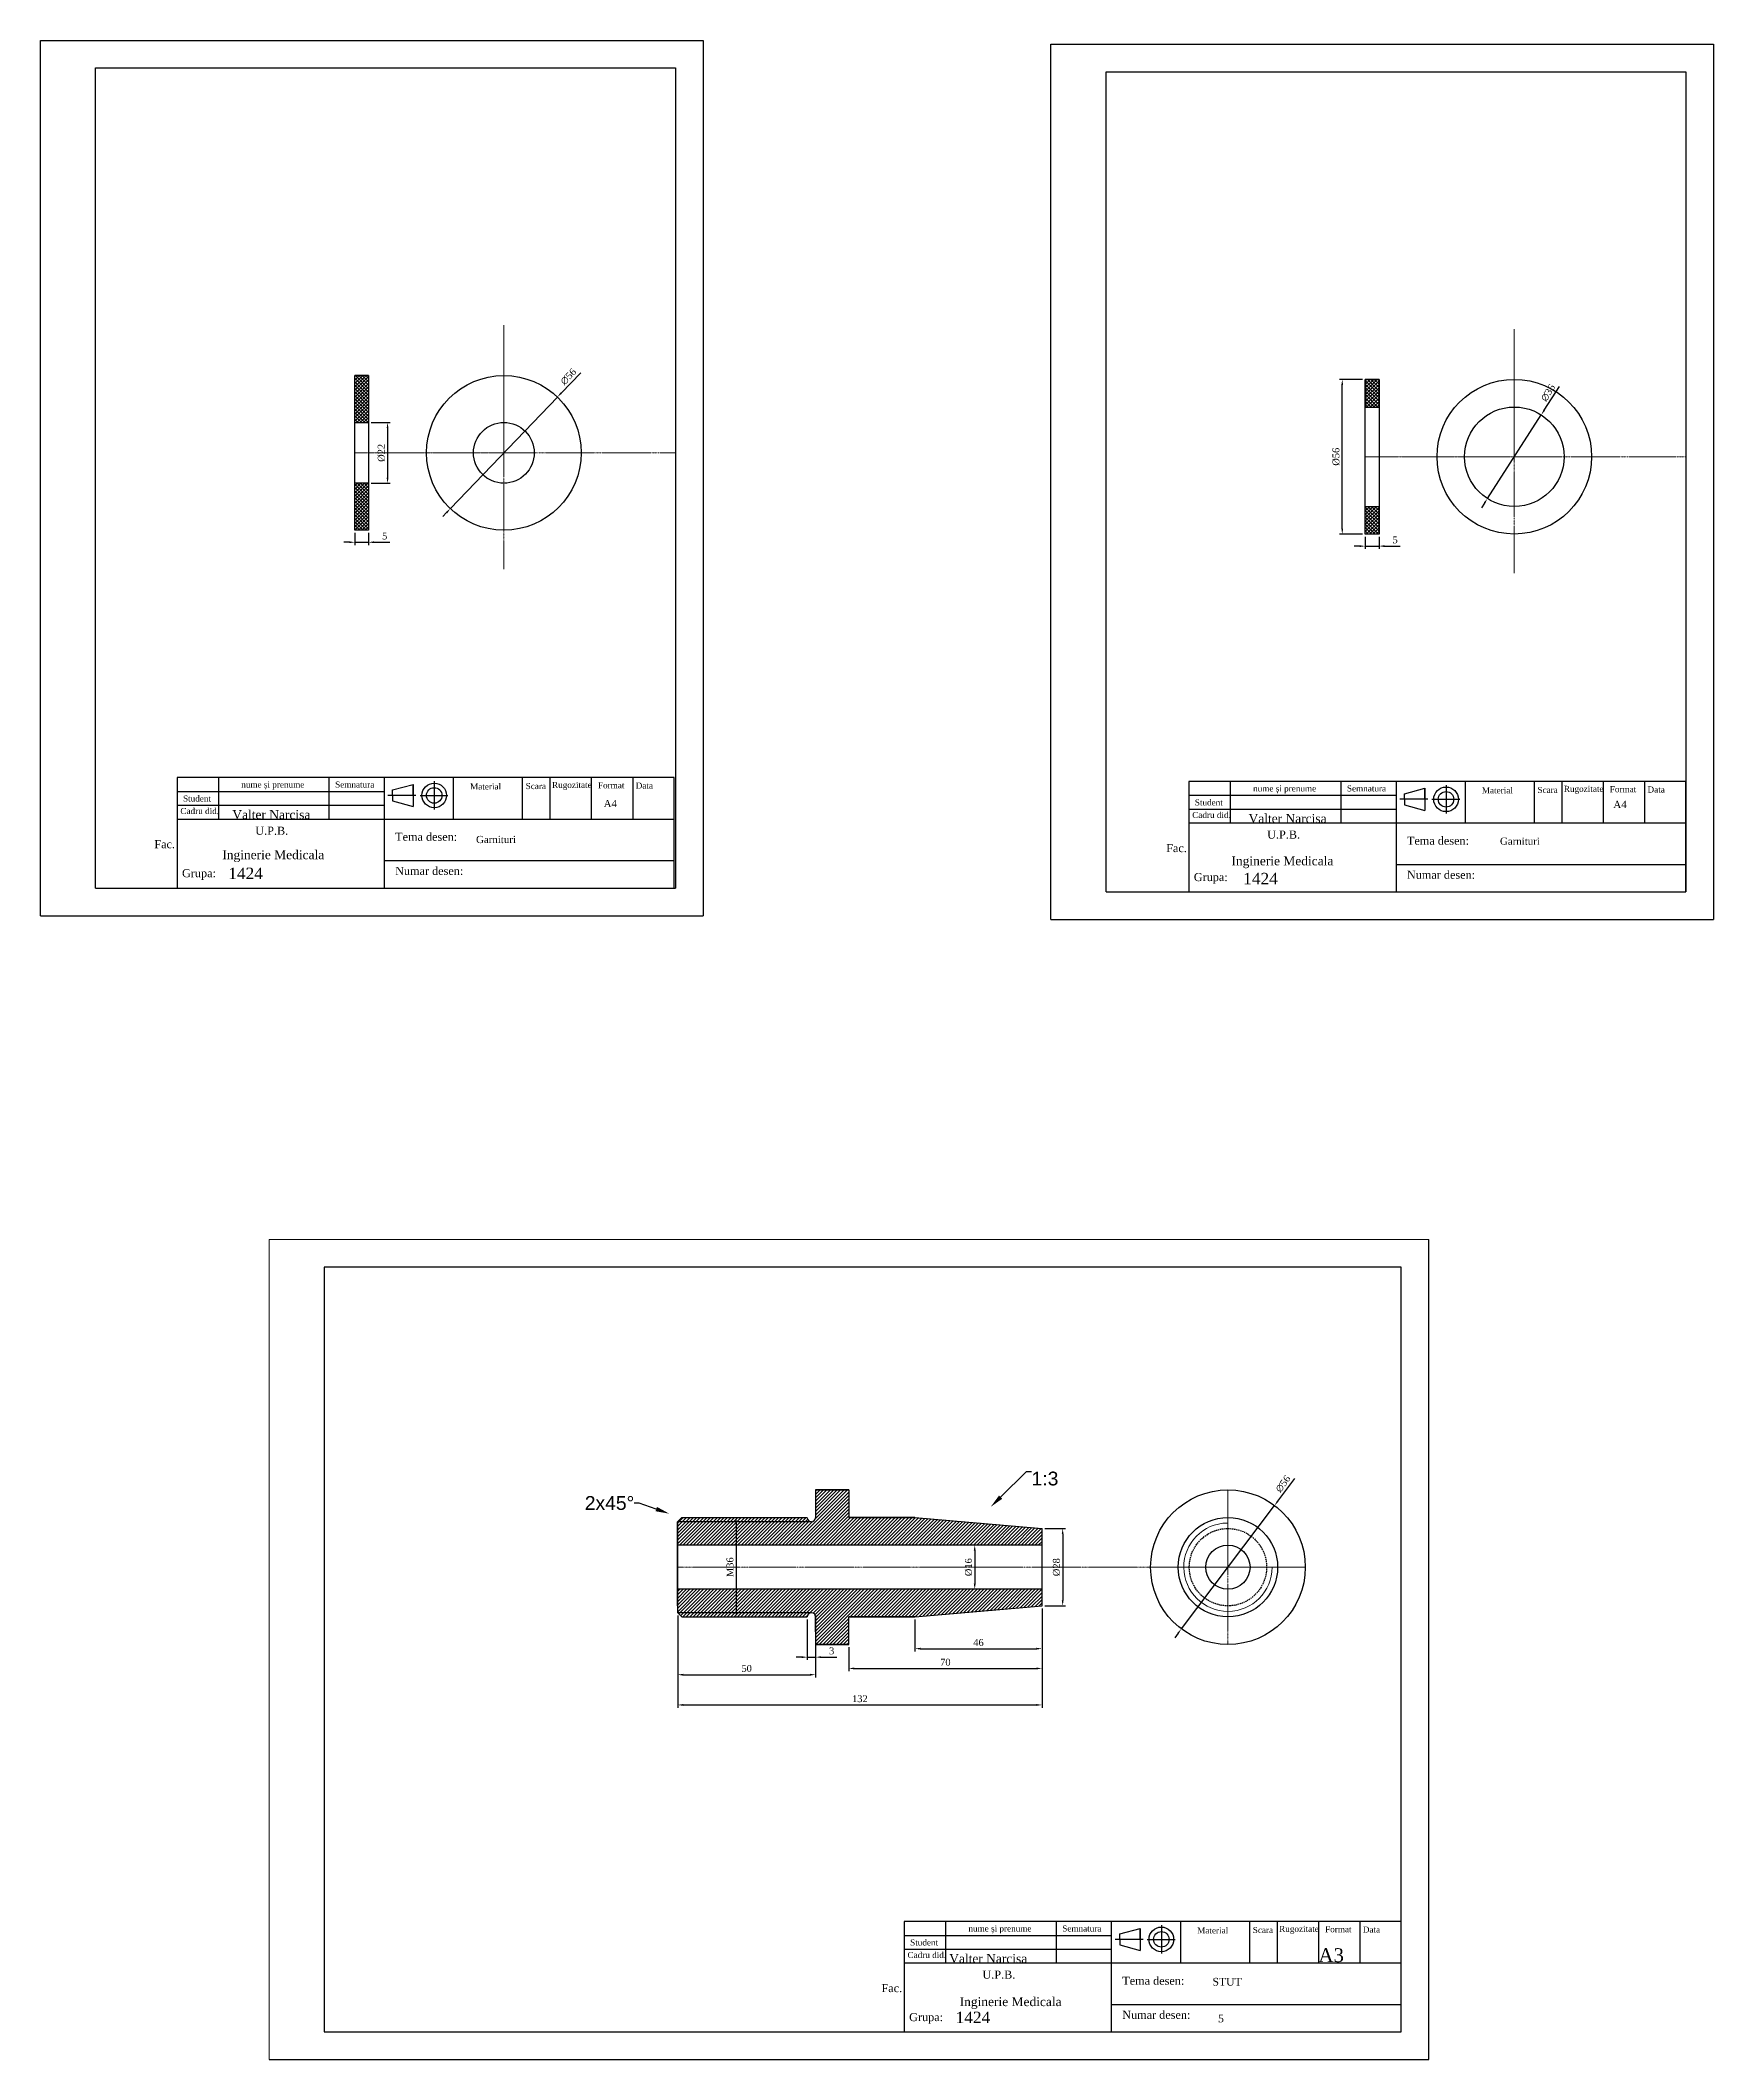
# Model space of a CAD drawing. Header units: millimetres. Extents: x -689 to 1704, y -802 to -71.
# Drawn here: x 546 to 1152, y -802 to -71 of the extents above; entities that cross this region are included whole.
import ezdxf
from ezdxf import colors
from ezdxf.entities.mleader import LeaderData, LeaderLine
from ezdxf.math import Vec2, Vec3

# ---------------------------------------------------------------- set-up
doc = ezdxf.new("R2010")
doc.units = ezdxf.units.MM
doc.header["$MEASUREMENT"] = 0
doc.linetypes.add('DASHDOT2', pattern=[0.5, 0.25, -0.125, 0, -0.125])
doc.linetypes.add('DASHED', pattern=[0.75, 0.5, -0.25])
for name, color, linetype, lineweight in [('AJUTOR', 254, 'Continuous', 0), ('AXE', 5, 'DASHDOT2', 0), ('GROASE', 250, 'Continuous', 30), ('HASURI', 250, 'Continuous', 0), ('M.ASCUNSE', 7, 'DASHED', 30)]:
    doc.layers.add(name, color=color, linetype=linetype, lineweight=lineweight)
doc.layers.add('chenar', color=250, linetype='Continuous')
doc.layers.add('indicator', color=7, linetype='Continuous')
doc.styles.add('arial', font='Arial.ttf')
doc.styles.get("Standard").update_dxf_attribs({"font": ''})
doc.styles.get('Standard').set_extended_font_data('Times New Roman Baltic')
doc.dimstyles.get("Standard").update_dxf_attribs({"dimscale": 0, "dimtxt": 2.5, "dimasz": 2, "dimexe": 1, "dimexo": 1, "dimgap": 1, "dimtad": 1, "dimdec": 0, "dimzin": 0, "dimdsep": 46, "dimtxsty": 'Standard', "dimcen": 0.09, "dimadec": 0, "dimazin": 0, "dimtfac": 1, "dimtdec": 0, "dimtmove": 0, "dimatfit": 0, "dimfxl": 1, "dimtolj": 1, "dimtzin": 0, "dimarcsym": 0})

# ---------------------------------------------------------------- blocks, each defined once
blk = doc.blocks.new('*D20')
at = {"layer": 'Defpoints', "color": 0, "transparency": 16777216}
for p in [(733.23, -200.13), (694.47, -240.55)]:
    blk.add_point(p, dxfattribs=at)
at = {"layer": 'GROASE', "color": 0, "lineweight": -2, "transparency": 16777216}
for p, q in [((734.62, -198.69), (741.67, -191.33)), ((694.47, -240.55), (733.23, -200.13)), ((693.09, -242), (691.7, -243.44))]:
    blk.add_line(p, q, dxfattribs=at)
at = {"layer": 'GROASE', "color": 0, "transparency": 16777216}
for points in [[(734.37, -198.46), (734.86, -198.92), (733.23, -200.13)], [(692.85, -241.76), (693.33, -242.23), (694.47, -240.55)]]:
    blk.add_solid(points, dxfattribs=at)
at = {"layer": 'GROASE', "color": 0, "transparency": 16777216, "insert": (737.21, -192.73), "char_height": 2.5, "attachment_point": 5, "rotation": 46.2033}
blk.add_mtext('\\A1;∅56', dxfattribs=at)
blk = doc.blocks.new('*D21')
at = {"layer": 'Defpoints', "color": 0, "transparency": 16777216}
for p in [(659.85, -248.34), (664.85, -248.34), (664.85, -252.72)]:
    blk.add_point(p, dxfattribs=at)
at = {"layer": 'GROASE', "color": 0, "lineweight": -2, "transparency": 16777216}
for p, q in [((657.85, -252.72), (655.85, -252.72)), ((659.85, -249.34), (659.85, -253.72)), ((659.85, -252.72), (664.85, -252.72)), ((664.85, -249.34), (664.85, -253.72)), ((666.85, -252.72), (672.52, -252.72))]:
    blk.add_line(p, q, dxfattribs=at)
at = {"layer": 'GROASE', "color": 0, "transparency": 16777216}
for points in [[(657.85, -252.39), (657.85, -253.05), (659.85, -252.72)], [(666.85, -252.39), (666.85, -253.05), (664.85, -252.72)]]:
    blk.add_solid(points, dxfattribs=at)
at = {"layer": 'GROASE', "color": 0, "transparency": 16777216, "insert": (670.69, -250.47), "char_height": 2.5, "attachment_point": 5}
blk.add_mtext('\\A1;5', dxfattribs=at)
blk = doc.blocks.new('*D22')
at = {"layer": 'Defpoints', "color": 0, "transparency": 16777216}
for p in [(664.85, -209.34), (664.85, -231.34), (671.73, -231.34)]:
    blk.add_point(p, dxfattribs=at)
at = {"layer": 'GROASE', "color": 0, "lineweight": -2, "transparency": 16777216}
for p, q in [((665.85, -209.34), (672.73, -209.34)), ((671.73, -211.34), (671.73, -229.34)), ((665.85, -231.34), (672.73, -231.34))]:
    blk.add_line(p, q, dxfattribs=at)
at = {"layer": 'GROASE', "color": 0, "transparency": 16777216}
for points in [[(671.4, -211.34), (672.06, -211.34), (671.73, -209.34)], [(671.4, -229.34), (672.06, -229.34), (671.73, -231.34)]]:
    blk.add_solid(points, dxfattribs=at)
at = {"layer": 'GROASE', "color": 0, "transparency": 16777216, "insert": (669.48, -220.34), "char_height": 2.5, "attachment_point": 5, "rotation": 90}
blk.add_mtext('\\A1;%%C22', dxfattribs=at)
blk = doc.blocks.new('*D27')
at = {"layer": 'Defpoints', "color": 0, "transparency": 16777216}
for p in [(1025.75, -249.75), (1030.75, -249.75), (1030.75, -254.12)]:
    blk.add_point(p, dxfattribs=at)
at = {"layer": 'GROASE', "color": 0, "lineweight": -2, "transparency": 16777216}
for p, q in [((1023.75, -254.12), (1021.75, -254.12)), ((1025.75, -250.75), (1025.75, -255.12)), ((1025.75, -254.12), (1030.75, -254.12)), ((1030.75, -250.75), (1030.75, -255.12)), ((1032.75, -254.12), (1038.42, -254.12))]:
    blk.add_line(p, q, dxfattribs=at)
at = {"layer": 'GROASE', "color": 0, "transparency": 16777216}
for points in [[(1023.75, -253.79), (1023.75, -254.46), (1025.75, -254.12)], [(1032.75, -253.79), (1032.75, -254.46), (1030.75, -254.12)]]:
    blk.add_solid(points, dxfattribs=at)
at = {"layer": 'GROASE', "color": 0, "transparency": 16777216, "insert": (1036.58, -251.87), "char_height": 2.5, "attachment_point": 5}
blk.add_mtext('\\A1;5', dxfattribs=at)
blk = doc.blocks.new('*D28')
at = {"layer": 'Defpoints', "color": 0, "transparency": 16777216}
for p in [(1089.49, -206.61), (1070.01, -236.89)]:
    blk.add_point(p, dxfattribs=at)
at = {"layer": 'GROASE', "color": 0, "lineweight": -2, "transparency": 16777216}
for p, q in [((1090.57, -204.92), (1096.08, -196.35)), ((1070.01, -236.89), (1089.49, -206.61)), ((1068.93, -238.57), (1067.85, -240.25))]:
    blk.add_line(p, q, dxfattribs=at)
at = {"layer": 'GROASE', "color": 0, "transparency": 16777216}
for points in [[(1090.29, -204.74), (1090.85, -205.1), (1089.49, -206.61)], [(1068.65, -238.39), (1069.21, -238.75), (1070.01, -236.89)]]:
    blk.add_solid(points, dxfattribs=at)
at = {"layer": 'GROASE', "color": 0, "transparency": 16777216, "insert": (1091.97, -198.58), "char_height": 2.5, "attachment_point": 5, "rotation": 57.25343}
blk.add_mtext('\\A1;∅36', dxfattribs=at)
blk = doc.blocks.new('*D29')
at = {"layer": 'Defpoints', "color": 0, "transparency": 16777216}
for p in [(1017.44, -193.75), (1025.75, -193.75), (1025.75, -249.75)]:
    blk.add_point(p, dxfattribs=at)
at = {"layer": 'GROASE', "color": 0, "lineweight": -2, "transparency": 16777216}
for p, q in [((1024.75, -193.75), (1016.44, -193.75)), ((1017.44, -247.75), (1017.44, -195.75)), ((1024.75, -249.75), (1016.44, -249.75))]:
    blk.add_line(p, q, dxfattribs=at)
at = {"layer": 'GROASE', "color": 0, "transparency": 16777216}
for points in [[(1017.11, -195.75), (1017.77, -195.75), (1017.44, -193.75)], [(1017.11, -247.75), (1017.77, -247.75), (1017.44, -249.75)]]:
    blk.add_solid(points, dxfattribs=at)
at = {"layer": 'GROASE', "color": 0, "transparency": 16777216, "insert": (1015.19, -221.75), "char_height": 2.5, "attachment_point": 5, "rotation": 90}
blk.add_mtext('\\A1;%%C56', dxfattribs=at)
blk = doc.blocks.new('*D42')
at = {"color": 0, "lineweight": -2, "transparency": 16777216}
for p, q in [((994.12, -599.97), (1000.26, -591.83)), ((959.17, -646.26), (992.92, -601.56)), ((957.97, -647.85), (956.76, -649.45))]:
    blk.add_line(p, q, dxfattribs=at)
at = {"color": 0, "transparency": 16777216}
for points in [[(993.86, -599.77), (994.39, -600.17), (992.92, -601.56)], [(957.7, -647.65), (958.24, -648.05), (959.17, -646.26)]]:
    blk.add_solid(points, dxfattribs=at)
at = {"layer": 'Defpoints', "color": 0, "transparency": 16777216}
for p in [(992.92, -601.56), (959.17, -646.26)]:
    blk.add_point(p, dxfattribs=at)
at = {"color": 0, "transparency": 16777216, "insert": (996, -593.75), "char_height": 2.5, "attachment_point": 5, "rotation": 52.94819}
blk.add_mtext('\\A1;∅56', dxfattribs=at)
blk = doc.blocks.new('*D43')
at = {"color": 0, "lineweight": -2, "transparency": 16777216}
for p, q in [((909.72, -609.91), (917.2, -609.91)), ((916.2, -611.91), (916.2, -635.91)), ((909.72, -637.91), (917.2, -637.91))]:
    blk.add_line(p, q, dxfattribs=at)
at = {"color": 0, "transparency": 16777216}
for points in [[(915.87, -611.91), (916.53, -611.91), (916.2, -609.91)], [(915.87, -635.91), (916.53, -635.91), (916.2, -637.91)]]:
    blk.add_solid(points, dxfattribs=at)
at = {"layer": 'Defpoints', "color": 0, "transparency": 16777216}
for p in [(908.72, -609.91), (908.72, -637.91), (916.2, -637.91)]:
    blk.add_point(p, dxfattribs=at)
at = {"color": 0, "transparency": 16777216, "insert": (913.95, -623.91), "char_height": 2.5, "attachment_point": 5, "rotation": 90}
blk.add_mtext('\\A1;%%C28', dxfattribs=at)
blk = doc.blocks.new('*D44')
at = {"color": 0, "lineweight": -2, "transparency": 16777216}
for p, q in [((907.72, -615.91), (883.36, -615.91)), ((884.36, -617.91), (884.36, -629.91)), ((907.72, -631.91), (883.36, -631.91))]:
    blk.add_line(p, q, dxfattribs=at)
at = {"color": 0, "transparency": 16777216}
for points in [[(884.02, -617.91), (884.69, -617.91), (884.36, -615.91)], [(884.02, -629.91), (884.69, -629.91), (884.36, -631.91)]]:
    blk.add_solid(points, dxfattribs=at)
at = {"layer": 'Defpoints', "color": 0, "transparency": 16777216}
for p in [(908.72, -615.91), (884.36, -631.91), (908.72, -631.91)]:
    blk.add_point(p, dxfattribs=at)
at = {"color": 0, "transparency": 16777216, "insert": (882.11, -623.91), "char_height": 2.5, "attachment_point": 5, "rotation": 90}
blk.add_mtext('\\A1;%%C16', dxfattribs=at)
blk = doc.blocks.new('*D45')
at = {"color": 0, "lineweight": -2, "transparency": 16777216}
for p, q in [((862.72, -642.91), (862.72, -654.43)), ((908.72, -638.91), (908.72, -654.43)), ((864.72, -653.43), (906.72, -653.43))]:
    blk.add_line(p, q, dxfattribs=at)
at = {"color": 0, "transparency": 16777216}
for points in [[(864.72, -653.09), (864.72, -653.76), (862.72, -653.43)], [(906.72, -653.09), (906.72, -653.76), (908.72, -653.43)]]:
    blk.add_solid(points, dxfattribs=at)
at = {"layer": 'Defpoints', "color": 0, "transparency": 16777216}
for p in [(862.72, -641.91), (908.72, -637.91), (908.72, -653.43)]:
    blk.add_point(p, dxfattribs=at)
at = {"color": 0, "transparency": 16777216, "insert": (885.72, -651.18), "char_height": 2.5, "attachment_point": 5}
blk.add_mtext('\\A1;46', dxfattribs=at)
blk = doc.blocks.new('*D46')
at = {"color": 0, "lineweight": -2, "transparency": 16777216}
for p, q in [((838.72, -652.91), (838.72, -661.59)), ((908.72, -652.91), (908.72, -661.59)), ((840.72, -660.59), (906.72, -660.59))]:
    blk.add_line(p, q, dxfattribs=at)
at = {"color": 0, "transparency": 16777216}
for points in [[(840.72, -660.26), (840.72, -660.93), (838.72, -660.59)], [(906.72, -660.26), (906.72, -660.93), (908.72, -660.59)]]:
    blk.add_solid(points, dxfattribs=at)
at = {"layer": 'Defpoints', "color": 0, "transparency": 16777216}
for p in [(838.72, -651.91), (908.72, -651.91), (908.72, -660.59)]:
    blk.add_point(p, dxfattribs=at)
at = {"color": 0, "transparency": 16777216, "insert": (873.72, -658.34), "char_height": 2.5, "attachment_point": 5}
blk.add_mtext('\\A1;70', dxfattribs=at)
blk = doc.blocks.new('*D47')
at = {"color": 0, "lineweight": -2, "transparency": 16777216}
for p, q in [((823.72, -642.91), (823.72, -657.5)), ((826.72, -642.91), (826.72, -657.5)), ((821.72, -656.5), (819.72, -656.5)), ((823.72, -656.5), (826.72, -656.5)), ((828.72, -656.5), (834.38, -656.5))]:
    blk.add_line(p, q, dxfattribs=at)
at = {"color": 0, "transparency": 16777216}
for points in [[(821.72, -656.16), (821.72, -656.83), (823.72, -656.5)], [(828.72, -656.16), (828.72, -656.83), (826.72, -656.5)]]:
    blk.add_solid(points, dxfattribs=at)
at = {"layer": 'Defpoints', "color": 0, "transparency": 16777216}
for p in [(823.72, -641.91), (826.72, -641.91), (826.72, -656.5)]:
    blk.add_point(p, dxfattribs=at)
at = {"color": 0, "transparency": 16777216, "insert": (832.55, -654.25), "char_height": 2.5, "attachment_point": 5}
blk.add_mtext('\\A1;3', dxfattribs=at)
blk = doc.blocks.new('*D48')
at = {"color": 0, "lineweight": -2, "transparency": 16777216}
for p, q in [((776.8, -641.42), (776.8, -663.85)), ((826.72, -641.42), (826.72, -663.85)), ((778.8, -662.85), (824.72, -662.85))]:
    blk.add_line(p, q, dxfattribs=at)
at = {"color": 0, "transparency": 16777216}
for points in [[(778.8, -662.52), (778.8, -663.19), (776.8, -662.85)], [(824.72, -662.52), (824.72, -663.19), (826.72, -662.85)]]:
    blk.add_solid(points, dxfattribs=at)
at = {"layer": 'Defpoints', "color": 0, "transparency": 16777216}
for p in [(776.8, -640.42), (826.72, -640.42), (826.72, -662.85)]:
    blk.add_point(p, dxfattribs=at)
at = {"color": 0, "transparency": 16777216, "insert": (801.76, -660.6), "char_height": 2.5, "attachment_point": 5}
blk.add_mtext('\\A1;50', dxfattribs=at)
blk = doc.blocks.new('*D49')
at = {"color": 0, "lineweight": -2, "transparency": 16777216}
for p, q in [((776.8, -641.42), (776.8, -674.81)), ((908.72, -641.42), (908.72, -674.81)), ((778.8, -673.81), (906.72, -673.81))]:
    blk.add_line(p, q, dxfattribs=at)
at = {"color": 0, "transparency": 16777216}
for points in [[(778.8, -673.47), (778.8, -674.14), (776.8, -673.81)], [(906.72, -673.47), (906.72, -674.14), (908.72, -673.81)]]:
    blk.add_solid(points, dxfattribs=at)
at = {"layer": 'Defpoints', "color": 0, "transparency": 16777216}
for p in [(776.8, -640.42), (908.72, -640.42), (908.72, -673.81)]:
    blk.add_point(p, dxfattribs=at)
at = {"color": 0, "transparency": 16777216, "insert": (842.76, -671.56), "char_height": 2.5, "attachment_point": 5}
blk.add_mtext('\\A1;132', dxfattribs=at)
blk = doc.blocks.new('*D50')
at = {"color": 0, "lineweight": -2, "transparency": 16777216}
for p, q in [((779.28, -605.91), (798.99, -605.91)), ((797.99, -607.91), (797.98, -639.91)), ((779.28, -641.91), (798.98, -641.91))]:
    blk.add_line(p, q, dxfattribs=at)
at = {"color": 0, "transparency": 16777216}
for points in [[(797.65, -607.91), (798.32, -607.91), (797.99, -605.91)], [(797.65, -639.91), (798.32, -639.91), (797.98, -641.91)]]:
    blk.add_solid(points, dxfattribs=at)
at = {"layer": 'Defpoints', "color": 0, "transparency": 16777216}
for p in [(778.28, -605.91), (778.28, -641.91), (797.98, -641.91)]:
    blk.add_point(p, dxfattribs=at)
at = {"color": 0, "transparency": 16777216, "insert": (795.74, -623.91), "char_height": 2.5, "attachment_point": 5, "rotation": 89.99876}
blk.add_mtext('\\A1;M36', dxfattribs=at)

msp = doc.modelspace()

# ---------------------------------------------------------------- hatches: boundary and pattern name
at = {"layer": 'HASURI'}
h = msp.add_hatch(dxfattribs=at)
h.set_pattern_fill('ANSI37', color=256, scale=7)
h.paths.add_polyline_path([(664.85, -192.34), (659.85, -192.34), (659.85, -209.34), (664.85, -209.34)])
h.paths.add_polyline_path([(664.85, -231.34), (659.85, -231.34), (659.85, -248.34), (664.85, -248.34)])
h = msp.add_hatch(dxfattribs=at)
h.set_pattern_fill('ANSI37', color=250, scale=7)
h.paths.add_polyline_path([(1030.75, -193.75), (1025.75, -193.75), (1025.75, -203.75), (1030.75, -203.75)])
h.paths.add_polyline_path([(1030.75, -239.75), (1025.75, -239.75), (1025.75, -249.75), (1030.75, -249.75)])
h = msp.add_hatch(dxfattribs=at)
h.set_pattern_fill('ANSI31', color=256, scale=7)
h.paths.add_polyline_path([(823.7, -605.91), (778.28, -605.91), (776.72, -607.48), (825.19, -607.48, -0.427899)], flags=17)
h.paths.add_polyline_path([(862.72, -605.91), (838.72, -605.91), (838.72, -595.91), (826.72, -595.91), (826.69, -605.98, -0.414214), (825.19, -607.48), (776.72, -607.48), (776.72, -607.91), (776.72, -615.91), (908.72, -615.91), (908.72, -609.91)])
h.paths.add_polyline_path([(908.72, -631.91), (776.72, -631.91), (776.72, -640.41), (825.22, -640.41, -0.414214), (826.72, -641.91), (826.72, -647.29), (826.72, -651.91), (838.72, -651.91), (838.72, -641.91), (862.72, -641.91), (908.72, -637.91)])
h.paths.add_polyline_path([(825.22, -640.41), (776.78, -640.41), (778.28, -641.91), (823.72, -641.91, -0.414214)], flags=17)

# ---------------------------------------------------------------- linework, layer by layer
at = {"color": 251, "lineweight": 0, "true_color": 0x636466}
msp.add_arc((976.05, -623.91), 16, 90.70188, 0, dxfattribs=at)
at = {"layer": 'AJUTOR'}
for p, q in [((1048.82, -505.25), (628.82, -505.25)), ((628.82, -505.25), (628.82, -802.25))]:
    msp.add_line(p, q, dxfattribs=at)
at = {"layer": 'AXE'}
for p, q in [((776.02, -80.96), (776.02, -220.34)), ((1141.91, -82.37), (1141.91, -221.75)), ((713.85, -220.34), (713.85, -174.13)), ((713.85, -174.13), (713.85, -262.49)), ((1079.75, -221.75), (1079.75, -175.54)), ((1079.75, -175.54), (1079.75, -263.9)), ((776.02, -220.34), (659.85, -220.34)), ((659.85, -220.34), (713.85, -220.34)), ((1141.91, -221.75), (1025.75, -221.75)), ((1025.75, -221.75), (1079.75, -221.75)), ((976.05, -623.91), (976.05, -595.91)), ((976.05, -595.91), (976.05, -651.91)), ((862.72, -605.91), (838.72, -605.91)), ((842.48, -615.91), (776.72, -615.91)), ((948.05, -623.91), (776.72, -623.91)), ((976.05, -623.91), (948.05, -623.91)), ((948.05, -623.91), (1004.05, -623.91)), ((1004.05, -623.91), (976.05, -623.91)), ((813.83, -631.91), (776.72, -631.91)), ((823.72, -641.91), (778.28, -641.91))]:
    msp.add_line(p, q, dxfattribs=at)
at = {"layer": 'chenar'}
for p, q in [((546.02, -387.96), (546.02, -70.96)), ((546.02, -70.96), (786.02, -70.96)), ((786.02, -70.96), (786.02, -387.96)), ((911.91, -389.37), (911.91, -72.37)), ((911.91, -72.37), (1151.91, -72.37)), ((1151.91, -72.37), (1151.91, -389.37)), ((546.02, -387.96), (786.02, -387.96)), ((911.91, -389.37), (1151.91, -389.37)), ((1048.82, -802.25), (1048.82, -505.25)), ((628.82, -802.25), (1048.82, -802.25))]:
    msp.add_line(p, q, dxfattribs=at)
at = {"layer": 'chenar', "lineweight": 30}
for p, q in [((775.52, -377.96), (775.52, -337.96)), ((1141.91, -379.37), (1141.91, -339.37)), ((595.52, -377.96), (775.52, -377.96)), ((961.91, -379.37), (1141.91, -379.37)), ((1038.82, -515.25), (648.82, -515.25)), ((648.82, -515.25), (648.82, -792.25)), ((1038.82, -792.25), (1038.82, -515.25)), ((648.82, -792.25), (1038.82, -792.25))]:
    msp.add_line(p, q, dxfattribs=at)
at = {"layer": 'GROASE'}
for p, q in [((566.02, -377.96), (566.02, -80.96)), ((566.02, -80.96), (776.02, -80.96)), ((776.02, -80.96), (776.02, -377.96)), ((931.91, -379.37), (931.91, -82.37)), ((931.91, -82.37), (1141.91, -82.37)), ((1141.91, -82.37), (1141.91, -379.37)), ((664.85, -192.34), (659.85, -192.34)), ((659.85, -248.34), (659.85, -192.34)), ((664.85, -192.34), (664.85, -248.34)), ((1030.75, -193.75), (1025.75, -193.75)), ((1025.75, -249.75), (1025.75, -193.75)), ((1025.75, -193.75), (1025.75, -203.75)), ((1030.75, -193.75), (1030.75, -249.75)), ((1025.75, -203.75), (1030.75, -203.75)), ((659.85, -220.34), (659.85, -209.34)), ((659.85, -209.34), (664.85, -209.34)), ((664.85, -209.34), (664.85, -220.34)), ((1025.75, -221.75), (1025.75, -210.75)), ((1030.75, -210.75), (1030.75, -221.75)), ((664.85, -220.34), (664.85, -231.34)), ((1030.75, -221.75), (1030.75, -232.75)), ((664.85, -231.34), (659.85, -231.34)), ((1025.75, -249.75), (1025.75, -239.75)), ((1025.75, -239.75), (1030.75, -239.75)), ((664.85, -248.34), (659.85, -248.34)), ((1030.75, -249.75), (1025.75, -249.75)), ((566.02, -377.96), (776.02, -377.96)), ((931.91, -379.37), (1141.91, -379.37)), ((826.72, -595.91), (826.69, -605.98)), ((838.72, -595.91), (826.72, -595.91)), ((826.72, -595.91), (838.72, -595.91)), ((838.72, -595.91), (838.72, -605.91)), ((778.28, -605.91), (823.72, -605.91)), ((862.72, -605.91), (838.72, -605.91)), ((838.72, -605.91), (862.72, -605.91)), ((862.72, -605.91), (908.72, -609.91)), ((776.72, -637.91), (776.72, -607.48)), ((776.72, -607.48), (776.72, -640.41)), ((776.72, -607.48), (776.72, -607.91)), ((825.19, -607.48), (776.72, -607.48)), ((908.72, -637.91), (908.72, -609.91)), ((908.72, -615.91), (908.72, -609.91)), ((908.72, -615.91), (776.72, -615.91)), ((908.72, -615.91), (908.72, -615.91)), ((908.72, -631.91), (776.72, -631.91)), ((825.22, -640.41), (776.72, -640.41)), ((778.28, -641.91), (823.72, -641.91)), ((826.72, -647.29), (826.72, -641.91)), ((862.72, -641.91), (838.72, -641.91)), ((838.72, -651.91), (838.72, -641.91)), ((838.72, -641.91), (862.72, -641.91)), ((862.72, -641.91), (908.72, -637.91)), ((826.72, -647.29), (826.72, -651.91)), ((838.72, -651.91), (826.72, -651.91)), ((826.72, -651.91), (838.72, -651.91))]:
    msp.add_line(p, q, dxfattribs=at)
at = {"layer": 'GROASE', "color": 18, "true_color": 0x000000}
for p, q in [((778.28, -605.91), (776.72, -607.48)), ((776.8, -640.42), (778.28, -641.91))]:
    msp.add_line(p, q, dxfattribs=at)
at = {"layer": 'GROASE'}
for centre, radius in [((713.85, -220.34), 28), ((1079.75, -221.75), 28), ((1079.75, -221.75), 18), ((713.85, -220.34), 11)]:
    msp.add_circle(centre, radius, dxfattribs=at)
at = {"layer": 'GROASE', "color": 18, "true_color": 0x000000}
for radius in [28, 18, 8]:
    msp.add_circle((976.05, -623.91), radius, dxfattribs=at)
for centre, start, end in [((825.19, -605.98), 180, 0), ((825.22, -641.91), 0, 180)]:
    msp.add_arc(centre, 1.5, start, end, dxfattribs=at)
at = {"layer": 'indicator', "lineweight": 30}
for p, q in [((775.52, -337.96), (595.52, -337.96)), ((595.52, -337.96), (595.52, -377.96)), ((670.52, -337.96), (670.52, -377.96)), ((775.52, -377.96), (775.52, -337.96)), ((1141.91, -339.37), (961.91, -339.37)), ((961.91, -339.37), (961.91, -379.37)), ((1036.91, -339.37), (1036.91, -379.37)), ((1141.91, -379.37), (1141.91, -339.37)), ((595.52, -352.96), (775.52, -352.96)), ((961.91, -354.37), (1141.91, -354.37)), ((670.52, -367.96), (775.52, -367.96)), ((1036.91, -369.37), (1141.91, -369.37)), ((595.52, -377.96), (775.52, -377.96)), ((961.91, -379.37), (1141.91, -379.37)), ((1038.82, -752.25), (858.82, -752.25)), ((858.82, -752.25), (858.82, -792.25)), ((933.82, -752.25), (933.82, -792.25)), ((1038.82, -792.25), (1038.82, -752.25)), ((858.82, -767.25), (1038.82, -767.25)), ((933.82, -782.25), (1038.82, -782.25)), ((853.82, -792.25), (1038.82, -792.25))]:
    msp.add_line(p, q, dxfattribs=at)
at = {"layer": 'indicator'}
for p, q in [((595.52, -342.96), (670.52, -342.96)), ((610.52, -337.96), (610.52, -352.96)), ((650.52, -337.96), (650.52, -352.96)), ((673.54, -342.41), (680.98, -340.41)), ((673.54, -344.41), (673.54, -342.41)), ((680.98, -344.41), (680.98, -340.41)), ((680.98, -340.41), (680.98, -348.41)), ((688.63, -339.26), (688.63, -349.56)), ((695.52, -337.96), (695.52, -352.96)), ((720.52, -337.96), (720.52, -352.96)), ((730.52, -337.96), (730.52, -352.96)), ((745.52, -337.96), (745.52, -352.96)), ((760.52, -337.96), (760.52, -352.96)), ((976.91, -339.37), (976.91, -354.37)), ((1016.91, -339.37), (1016.91, -354.37)), ((1039.94, -343.82), (1047.37, -341.82)), ((1047.37, -345.82), (1047.37, -341.82)), ((1047.37, -341.82), (1047.37, -349.82)), ((1055.03, -340.67), (1055.03, -350.97)), ((1061.91, -339.37), (1061.91, -354.37)), ((1086.91, -339.37), (1086.91, -354.37)), ((1096.91, -339.37), (1096.91, -354.37)), ((1111.91, -339.37), (1111.91, -354.37)), ((1126.91, -339.37), (1126.91, -354.37)), ((595.52, -347.96), (670.52, -347.96)), ((682, -344.41), (671.88, -344.41)), ((673.54, -344.41), (673.54, -346.41)), ((673.54, -346.41), (680.98, -348.41)), ((683.52, -344.41), (693.6, -344.41)), ((961.91, -344.37), (1036.91, -344.37)), ((961.91, -349.37), (1036.91, -349.37)), ((1048.39, -345.82), (1038.28, -345.82)), ((1039.94, -345.82), (1039.94, -343.82)), ((1039.94, -345.82), (1039.94, -347.82)), ((1039.94, -347.82), (1047.37, -349.82)), ((1049.92, -345.82), (1060, -345.82)), ((873.82, -752.25), (873.82, -767.25)), ((913.82, -752.25), (913.82, -767.25)), ((958.82, -752.25), (958.82, -767.25)), ((983.82, -752.25), (983.82, -767.25)), ((993.82, -752.25), (993.82, -767.25)), ((1008.82, -752.25), (1008.82, -767.25)), ((1023.82, -752.25), (1023.82, -767.25)), ((858.82, -757.25), (933.82, -757.25)), ((945.3, -758.71), (935.19, -758.71)), ((936.85, -756.71), (944.28, -754.71)), ((936.85, -758.71), (936.85, -756.71)), ((936.85, -758.71), (936.85, -760.71)), ((944.28, -758.71), (944.28, -754.71)), ((944.28, -754.71), (944.28, -762.71)), ((946.83, -758.71), (956.91, -758.71)), ((951.93, -753.56), (951.93, -763.86)), ((858.82, -762.25), (933.82, -762.25)), ((936.85, -760.71), (944.28, -762.71))]:
    msp.add_line(p, q, dxfattribs=at)
for centre, radius in [((688.63, -344.41), 4.46), ((688.63, -344.41), 2.81), ((1055.03, -345.82), 4.46), ((1055.03, -345.82), 2.81), ((951.93, -758.71), 4.46), ((951.93, -758.71), 2.81)]:
    msp.add_circle(centre, radius, dxfattribs=at)
at = {"layer": 'M.ASCUNSE'}
msp.add_circle((976.05, -623.91), 14, dxfattribs=at)

# ---------------------------------------------------------------- texts
at = {"layer": 'GROASE', "insert": (1008.82, -761.92), "char_height": 5, "attachment_point": 1}
msp.add_mtext_dynamic_manual_height_columns('A3', width=15, gutter_width=25, heights=[0], dxfattribs=at)
at = {"layer": 'indicator'}
for s, height, p in [('nume și prenume', 2.1946, (618.76, -341.57)), ('Semnatura', 2.195, (652.74, -341.57)), ('Material', 2.195, (701.61, -342.26)), ('Scara', 2.195, (721.74, -342.12)), ('Rugozitate', 2.195, (731.29, -341.71)), ('Data', 2.195, (761.6, -341.96)), ('nume și prenume', 2.1946, (985.16, -342.97)), ('Semnatura', 2.195, (1019.13, -342.97)), ('Material', 2.195, (1068, -343.66)), ('Scara', 2.195, (1088.13, -343.52)), ('Rugozitate', 2.195, (1097.68, -343.12)), ('Data', 2.195, (1127.99, -343.37)), ('Cadru did.', 2.195, (596.71, -351.16)), ('Student', 2.195, (597.66, -346.63)), ('Valter Narcisa', 3.2235, (615.52, -352.96)), ('A4', 2.611, (749.98, -348.65)), ('Cadru did.', 2.195, (963.1, -352.57)), ('Student', 2.195, (964.05, -348.03)), ('Valter Narcisa', 3.2235, (983.51, -354.37)), ('A4', 2.611, (1115.62, -348.99)), ('Tema desen:', 2.9261, (674.48, -360.85)), ('Inginerie Medicala', 3.2235, (611.89, -367.51)), ('Garnituri', 2.611, (703.77, -361.67)), ('Tema desen:', 2.9261, (1040.87, -362.26)), ('Garnituri', 2.611, (1074.55, -362.29)), ('Grupa:', 2.926, (597.3, -374.03)), ('1424', 4.149, (614.06, -374.72)), ('Numar desen:', 2.9261, (674.48, -373.21)), ('Grupa:', 2.926, (963.7, -375.44)), ('Inginerie Medicala', 3.2235, (977.32, -369.72)), ('1424', 4.149, (981.57, -376.59)), ('Numar desen:', 2.9261, (1040.87, -374.61)), ('Student', 2.195, (860.96, -760.92)), ('nume și prenume', 2.1946, (882.07, -755.86)), ('Semnatura', 2.195, (916.04, -755.86)), ('Material', 2.195, (964.91, -756.55)), ('Scara', 2.195, (985.04, -756.41)), ('Rugozitate', 2.195, (994.59, -756)), ('Data', 2.195, (1024.9, -756.26)), ('Cadru did.', 2.195, (860.01, -765.46)), ('Valter Narcisa', 3.2235, (875.12, -767.25)), ('Tema desen:', 2.9261, (937.78, -775.14)), ('STUT', 2.806, (970.44, -775.45)), ('Inginerie Medicala', 3.2235, (878.9, -782.88)), ('Grupa:', 2.926, (860.61, -788.32)), ('1424', 4.149, (877.43, -789.04)), ('Numar desen:', 2.9261, (937.78, -787.5)), ('5', 2.81, (972.47, -788.75))]:
    msp.add_text(s, height=height, dxfattribs=at).set_placement(p)
for s, width, heights, insert, char_height, attachment_point in [('{\\fTimes New Roman Baltic|b0|i0|c238|p18;F\\fTimes New Roman Baltic|b0|i0|c186|p18;ormat}', 9.3916, [0], (747.92, -339.64), 2.1946, 1), ('{\\fTimes New Roman Baltic|b0|i0|c238|p18;F\\fTimes New Roman Baltic|b0|i0|c186|p18;ormat}', 9.3916, [0], (1114.32, -341.05), 2.1946, 1), ('{\\fTimes New Roman Baltic|b0|i0|c186|p18;U.P.B.\\P\\pxqj;\\fTimes New Roman Baltic|b0|i0|c238|p18;Fac. \\fTimes New Roman Baltic|b0|i0|c186|p18; }', 85.0556, [24.01], (629.8, -359.66), 2.9261, 5), ('{\\fTimes New Roman Baltic|b0|i0|c186|p18;U.P.B.\\P\\pxqj;\\fTimes New Roman Baltic|b0|i0|c238|p18;Fac. \\fTimes New Roman Baltic|b0|i0|c186|p18; }', 85.0556, [24.01], (996.2, -361.07), 2.9261, 5), ('{\\fTimes New Roman Baltic|b0|i0|c238|p18;F\\fTimes New Roman Baltic|b0|i0|c186|p18;ormat}', 9.3916, [0], (1011.23, -753.93), 2.1946, 1), ('{\\fTimes New Roman Baltic|b0|i0|c186|p18;U.P.B.\\P\\pxqj;\\fTimes New Roman Baltic|b0|i0|c238|p18;Fac. \\fTimes New Roman Baltic|b0|i0|c186|p18; }', 85.0556, [24.01], (893.11, -773.95), 2.9261, 5)]:
    msp.add_mtext_dynamic_manual_height_columns(s, width=width, gutter_width=25, heights=heights, dxfattribs=dict(at, insert=insert, char_height=char_height, attachment_point=attachment_point))

# ---------------------------------------------------------------- dimensions: what is measured, and where the dimension line sits
dim = msp.add_diameter_dim_2p(p1=(959.17, -646.26), p2=(992.92, -601.56), dimstyle='Standard', override={"dimscale": 1})
dim.commit()
dim.dimension.update_dxf_attribs({"geometry": '*D42', "text_midpoint": (997.79, -595.1), "dimtype": 163})
dim = msp.add_aligned_dim(p1=(778.28, -605.91), p2=(778.28, -641.91), distance=19.7, text='M36', dimstyle='Standard', override={"dimscale": 1})
dim.commit()
dim.dimension.update_dxf_attribs({"geometry": '*D50', "text_midpoint": (795.74, -623.91)})
for base, p1, p2, text, picture, middle in [((916.2, -637.91), (908.72, -609.91), (908.72, -637.91), '%%C28', '*D43', (913.95, -623.91)), ((884.36, -631.91), (908.72, -615.91), (908.72, -631.91), '%%C16', '*D44', (882.11, -623.91))]:
    dim = msp.add_linear_dim(base=base, p1=p1, p2=p2, angle=90, text=text, dimstyle='Standard', override={"dimscale": 1})
    dim.commit()
    dim.dimension.update_dxf_attribs({"geometry": picture, "text_midpoint": middle})
for base, p1, p2, picture, middle in [((826.72, -662.85), (776.8, -640.42), (826.72, -640.42), '*D48', (801.76, -660.6)), ((908.72, -673.81), (776.8, -640.42), (908.72, -640.42), '*D49', (842.76, -671.56)), ((826.72, -656.5), (823.72, -641.91), (826.72, -641.91), '*D47', (832.55, -654.25)), ((908.72, -653.43), (862.72, -641.91), (908.72, -637.91), '*D45', (885.72, -651.18)), ((908.72, -660.59), (838.72, -651.91), (908.72, -651.91), '*D46', (873.72, -658.34))]:
    dim = msp.add_linear_dim(base=base, p1=p1, p2=p2, dimstyle='Standard', override={"dimscale": 1})
    dim.commit()
    dim.dimension.update_dxf_attribs({"geometry": picture, "text_midpoint": middle})
at = {"layer": 'GROASE'}
for p1, p2, picture, middle in [((694.47, -240.55), (733.23, -200.13), '*D20', (738.83, -194.29)), ((1070.01, -236.89), (1089.49, -206.61), '*D28', (1093.87, -199.8))]:
    dim = msp.add_diameter_dim_2p(p1=p1, p2=p2, dimstyle='Standard', override={"dimscale": 1}, dxfattribs=at)
    dim.commit()
    dim.dimension.update_dxf_attribs({"geometry": picture, "text_midpoint": middle, "dimtype": 163})
for base, p1, p2, picture, middle in [((1017.44, -193.75), (1025.75, -249.75), (1025.75, -193.75), '*D29', (1015.19, -221.75)), ((671.73, -231.34), (664.85, -209.34), (664.85, -231.34), '*D22', (669.48, -220.34))]:
    dim = msp.add_linear_dim(base=base, p1=p1, p2=p2, angle=90, text='%%C<>', dimstyle='Standard', override={"dimscale": 1}, dxfattribs=at)
    dim.commit()
    dim.dimension.update_dxf_attribs({"geometry": picture, "text_midpoint": middle})
for base, p1, p2, picture, middle in [((664.85, -252.72), (659.85, -248.34), (664.85, -248.34), '*D21', (670.69, -250.47)), ((1030.75, -254.12), (1025.75, -249.75), (1030.75, -249.75), '*D27', (1036.58, -251.87))]:
    dim = msp.add_linear_dim(base=base, p1=p1, p2=p2, dimstyle='Standard', override={"dimscale": 1}, dxfattribs=at)
    dim.commit()
    dim.dimension.update_dxf_attribs({"geometry": picture, "text_midpoint": middle})

# ---------------------------------------------------------------- leaders
at = {"color": 18, "true_color": 0x000000}
ml = msp.add_multileader_mtext('Standard', dxfattribs=at)
ml.set_content('1:3', color=(0, 0, 0), style='arial')
ml.set_leader_properties()
ml.build(insert=Vec2(0, 0))
ml.multileader.update_dxf_attribs({"text_left_attachment_type": 0, "text_right_attachment_type": 2, "dogleg_length": 0.357, "arrow_head_size": 5.01, "scale": 5})
ctx = ml.context
ctx.base_point, ctx.scale, ctx.char_height, ctx.arrow_head_size, ctx.landing_gap_size, ctx.plane_origin = Vec3(904.95, -589.31), 5, 5, 5.01, 0, Vec3(890.14, -602.07)
ctx.left_attachment, ctx.right_attachment = 0, 2
notes = []
notes.append((ctx, [(0, (1, 1, 0), (903.16, -589.31), (1, 0), 1.78, [(0, [(890.14, -602.07)], 0, [])])]))
ctx.mtext.insert, ctx.mtext.flow_direction = Vec3(904.95, -589.31), 5
ml = msp.add_multileader_mtext('Standard', dxfattribs=at)
ml.set_content('2x45%%D', color=(0, 0, 0), style='arial')
ml.set_leader_properties()
ml.build(insert=Vec2(0, 0))
ml.multileader.update_dxf_attribs({"text_left_attachment_type": 0, "text_right_attachment_type": 2, "dogleg_length": 0.357, "arrow_head_size": 5.01, "scale": 5})
ctx = ml.context
ctx.base_point, ctx.scale, ctx.char_height, ctx.arrow_head_size, ctx.landing_gap_size, ctx.plane_origin = Vec3(743.81, -598.16), 5, 5, 5.01, 0, Vec3(773.75, -604.53)
ctx.left_attachment, ctx.right_attachment, ctx.text_align_type = 0, 2, 2
notes.append((ctx, [(0, (1, 1, 0), (762.87, -600.71), (-1, 0), 1.78, [(0, [(773.75, -604.53)], 0, [])])]))
ctx.mtext.insert, ctx.mtext.alignment, ctx.mtext.flow_direction = Vec3(761.08, -598.16), 3, 5
for ctx, leaders in notes:
    for number, flags, end, landing, length, lines in leaders:
        leader = LeaderData()
        leader.index, (leader.has_last_leader_line, leader.has_dogleg_vector, leader.attachment_direction) = number, flags
        leader.last_leader_point, leader.dogleg_vector, leader.dogleg_length = Vec3(end), Vec3(landing), length
        for number, points, colour, breaks in lines:
            line = LeaderLine()
            line.index, line.vertices, line.color, line.breaks = number, Vec3.list(points), colors.encode_raw_color(colour), breaks
            leader.lines.append(line)
        ctx.leaders.append(leader)

doc.saveas('drawing.dxf')
